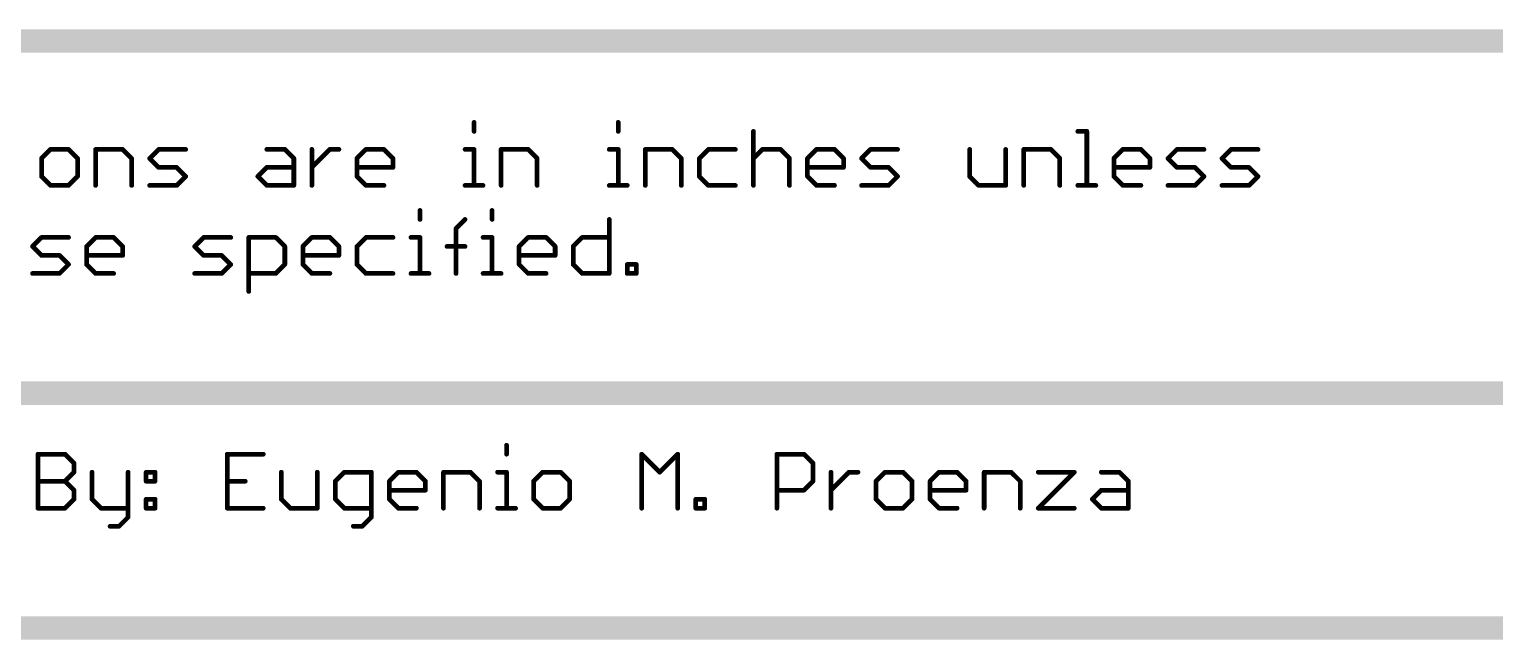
# Model space of a CAD drawing. Extents: x -1.41 to 8.41, y -3.01 to 3.01.
# Drawn here: x 4.363 to 5.611, y -3.01 to -2.49 of the extents above; entities that cross this region are included whole.
import ezdxf

# ---------------------------------------------------------------- set-up
doc = ezdxf.new("R2010")
doc.units = 0
doc.layers.add('52', color=253, linetype='CONTINUOUS')

msp = doc.modelspace()

# ---------------------------------------------------------------- linework, layer by layer
at = {"layer": '52'}
for points, const_width in [([(5.8, -2.5), (4, -2.5)], 0.02), ([(4.741896, -2.569288), (4.741896, -2.576961)], 0.004), ([(4.864667, -2.569288), (4.864667, -2.576961)], 0.004), ([(4.979765, -2.576961), (4.979765, -2.623)], 0.004), ([(5.256001, -2.576961), (5.263674, -2.576961)], 0.004), ([(5.263674, -2.576961), (5.263674, -2.623)], 0.004), ([(4.381255, -2.592307), (4.373582, -2.59998)], 0.004), ([(4.396601, -2.592307), (4.381255, -2.592307)], 0.004), ([(4.404275, -2.59998), (4.396601, -2.592307)], 0.004), ([(4.419621, -2.623), (4.419621, -2.592307)], 0.004), ([(4.419621, -2.592307), (4.442641, -2.592307)], 0.004), ([(4.442641, -2.592307), (4.450314, -2.59998)], 0.004), ([(4.46566, -2.59998), (4.473333, -2.592307)], 0.004), ([(4.473333, -2.592307), (4.496353, -2.592307)], 0.004), ([(4.565412, -2.592307), (4.580758, -2.592307)], 0.004), ([(4.580758, -2.592307), (4.588432, -2.59998)], 0.004), ([(4.603778, -2.623), (4.603778, -2.592307)], 0.004), ([(4.603778, -2.607654), (4.619124, -2.592307)], 0.004), ([(4.619124, -2.592307), (4.626798, -2.592307)], 0.004), ([(4.642144, -2.59998), (4.649817, -2.592307)], 0.004), ([(4.649817, -2.592307), (4.665164, -2.592307)], 0.004), ([(4.665164, -2.592307), (4.672837, -2.59998)], 0.004), ([(4.734223, -2.592307), (4.741896, -2.592307)], 0.004), ([(4.741896, -2.592307), (4.741896, -2.623)], 0.004), ([(4.764915, -2.623), (4.764915, -2.592307)], 0.004), ([(4.764915, -2.592307), (4.787935, -2.592307)], 0.004), ([(4.787935, -2.592307), (4.795608, -2.59998)], 0.004), ([(4.856994, -2.592307), (4.864667, -2.592307)], 0.004), ([(4.864667, -2.592307), (4.864667, -2.623)], 0.004), ([(4.887687, -2.623), (4.887687, -2.592307)], 0.004), ([(4.887687, -2.592307), (4.910706, -2.592307)], 0.004), ([(4.910706, -2.592307), (4.918379, -2.59998)], 0.004), ([(4.941399, -2.592307), (4.933726, -2.59998)], 0.004), ([(4.964419, -2.592307), (4.941399, -2.592307)], 0.004), ([(4.979765, -2.59998), (4.987438, -2.592307)], 0.004), ([(4.987438, -2.592307), (5.002785, -2.592307)], 0.004), ([(5.002785, -2.592307), (5.010458, -2.59998)], 0.004), ([(5.025804, -2.59998), (5.033477, -2.592307)], 0.004), ([(5.033477, -2.592307), (5.048824, -2.592307)], 0.004), ([(5.048824, -2.592307), (5.056497, -2.59998)], 0.004), ([(5.071844, -2.59998), (5.079517, -2.592307)], 0.004), ([(5.079517, -2.592307), (5.102536, -2.592307)], 0.004), ([(5.163922, -2.592307), (5.163922, -2.615327)], 0.004), ([(5.194615, -2.623), (5.194615, -2.592307)], 0.004), ([(5.209961, -2.623), (5.209961, -2.592307)], 0.004), ([(5.209961, -2.592307), (5.232981, -2.592307)], 0.004), ([(5.232981, -2.592307), (5.240654, -2.59998)], 0.004), ([(5.286693, -2.59998), (5.294367, -2.592307)], 0.004), ([(5.294367, -2.592307), (5.309713, -2.592307)], 0.004), ([(5.309713, -2.592307), (5.317386, -2.59998)], 0.004), ([(5.332733, -2.59998), (5.340406, -2.592307)], 0.004), ([(5.340406, -2.592307), (5.363425, -2.592307)], 0.004), ([(5.378772, -2.59998), (5.386445, -2.592307)], 0.004), ([(5.386445, -2.592307), (5.409465, -2.592307)], 0.004), ([(4.373582, -2.59998), (4.373582, -2.615327)], 0.004), ([(4.404275, -2.615327), (4.404275, -2.59998)], 0.004), ([(4.450314, -2.59998), (4.450314, -2.623)], 0.004), ([(4.473333, -2.607654), (4.46566, -2.59998)], 0.004), ([(4.48868, -2.607654), (4.473333, -2.607654)], 0.004), ([(4.496353, -2.615327), (4.48868, -2.607654)], 0.004), ([(4.557739, -2.615327), (4.565412, -2.607654)], 0.004), ([(4.565412, -2.607654), (4.588432, -2.607654)], 0.004), ([(4.588432, -2.59998), (4.588432, -2.623)], 0.004), ([(4.642144, -2.615327), (4.642144, -2.59998)], 0.004), ([(4.672837, -2.607654), (4.642144, -2.607654)], 0.004), ([(4.672837, -2.59998), (4.672837, -2.607654)], 0.004), ([(4.795608, -2.59998), (4.795608, -2.623)], 0.004), ([(4.918379, -2.59998), (4.918379, -2.623)], 0.004), ([(4.933726, -2.59998), (4.933726, -2.615327)], 0.004), ([(5.010458, -2.59998), (5.010458, -2.623)], 0.004), ([(5.025804, -2.615327), (5.025804, -2.59998)], 0.004), ([(5.056497, -2.607654), (5.025804, -2.607654)], 0.004), ([(5.056497, -2.59998), (5.056497, -2.607654)], 0.004), ([(5.079517, -2.607654), (5.071844, -2.59998)], 0.004), ([(5.094863, -2.607654), (5.079517, -2.607654)], 0.004), ([(5.102536, -2.615327), (5.094863, -2.607654)], 0.004), ([(5.240654, -2.59998), (5.240654, -2.623)], 0.004), ([(5.286693, -2.615327), (5.286693, -2.59998)], 0.004), ([(5.317386, -2.607654), (5.286693, -2.607654)], 0.004), ([(5.317386, -2.59998), (5.317386, -2.607654)], 0.004), ([(5.340406, -2.607654), (5.332733, -2.59998)], 0.004), ([(5.355752, -2.607654), (5.340406, -2.607654)], 0.004), ([(5.363425, -2.615327), (5.355752, -2.607654)], 0.004), ([(5.386445, -2.607654), (5.378772, -2.59998)], 0.004), ([(5.401791, -2.607654), (5.386445, -2.607654)], 0.004), ([(5.409465, -2.615327), (5.401791, -2.607654)], 0.004), ([(4.373582, -2.615327), (4.381255, -2.623)], 0.004), ([(4.396601, -2.623), (4.404275, -2.615327)], 0.004), ([(4.48868, -2.623), (4.496353, -2.615327)], 0.004), ([(4.565412, -2.623), (4.557739, -2.615327)], 0.004), ([(4.649817, -2.623), (4.642144, -2.615327)], 0.004), ([(4.933726, -2.615327), (4.941399, -2.623)], 0.004), ([(5.033477, -2.623), (5.025804, -2.615327)], 0.004), ([(5.094863, -2.623), (5.102536, -2.615327)], 0.004), ([(5.163922, -2.615327), (5.171595, -2.623)], 0.004), ([(5.294367, -2.623), (5.286693, -2.615327)], 0.004), ([(5.355752, -2.623), (5.363425, -2.615327)], 0.004), ([(5.401791, -2.623), (5.409465, -2.615327)], 0.004), ([(4.381255, -2.623), (4.396601, -2.623)], 0.004), ([(4.46566, -2.623), (4.48868, -2.623)], 0.004), ([(4.588432, -2.623), (4.565412, -2.623)], 0.004), ([(4.665164, -2.623), (4.649817, -2.623)], 0.004), ([(4.734223, -2.623), (4.749569, -2.623)], 0.004), ([(4.856994, -2.623), (4.87234, -2.623)], 0.004), ([(4.941399, -2.623), (4.964419, -2.623)], 0.004), ([(5.048824, -2.623), (5.033477, -2.623)], 0.004), ([(5.071844, -2.623), (5.094863, -2.623)], 0.004), ([(5.171595, -2.623), (5.194615, -2.623)], 0.004), ([(5.256001, -2.623), (5.271347, -2.623)], 0.004), ([(5.309713, -2.623), (5.294367, -2.623)], 0.004), ([(5.332733, -2.623), (5.355752, -2.623)], 0.004), ([(5.378772, -2.623), (5.401791, -2.623)], 0.004), ([(4.695856, -2.644288), (4.695856, -2.651961)], 0.004), ([(4.757242, -2.644288), (4.757242, -2.651961)], 0.004), ([(4.726549, -2.659634), (4.734222, -2.651961)], 0.004), ([(4.726549, -2.698), (4.726549, -2.659634)], 0.004), ([(4.856994, -2.651961), (4.856994, -2.698)], 0.004), ([(4.365909, -2.67498), (4.373582, -2.667307)], 0.004), ([(4.373582, -2.667307), (4.396601, -2.667307)], 0.004), ([(4.411948, -2.67498), (4.419621, -2.667307)], 0.004), ([(4.419621, -2.667307), (4.434967, -2.667307)], 0.004), ([(4.434967, -2.667307), (4.442641, -2.67498)], 0.004), ([(4.504026, -2.67498), (4.511699, -2.667307)], 0.004), ([(4.511699, -2.667307), (4.534719, -2.667307)], 0.004), ([(4.550066, -2.713346), (4.550066, -2.667307)], 0.004), ([(4.550066, -2.667307), (4.573085, -2.667307)], 0.004), ([(4.573085, -2.667307), (4.580758, -2.67498)], 0.004), ([(4.596105, -2.67498), (4.603778, -2.667307)], 0.004), ([(4.603778, -2.667307), (4.619124, -2.667307)], 0.004), ([(4.619124, -2.667307), (4.626798, -2.67498)], 0.004), ([(4.649817, -2.667307), (4.642144, -2.67498)], 0.004), ([(4.672837, -2.667307), (4.649817, -2.667307)], 0.004), ([(4.688183, -2.667307), (4.695856, -2.667307)], 0.004), ([(4.695856, -2.667307), (4.695856, -2.698)], 0.004), ([(4.749569, -2.667307), (4.757242, -2.667307)], 0.004), ([(4.757242, -2.667307), (4.757242, -2.698)], 0.004), ([(4.780262, -2.67498), (4.787935, -2.667307)], 0.004), ([(4.787935, -2.667307), (4.803281, -2.667307)], 0.004), ([(4.803281, -2.667307), (4.810954, -2.67498)], 0.004), ([(4.826301, -2.67498), (4.833974, -2.667307)], 0.004), ([(4.833974, -2.667307), (4.856994, -2.667307)], 0.004), ([(4.373582, -2.682654), (4.365909, -2.67498)], 0.004), ([(4.388928, -2.682654), (4.373582, -2.682654)], 0.004), ([(4.396601, -2.690327), (4.388928, -2.682654)], 0.004), ([(4.411948, -2.690327), (4.411948, -2.67498)], 0.004), ([(4.442641, -2.682654), (4.411948, -2.682654)], 0.004), ([(4.442641, -2.67498), (4.442641, -2.682654)], 0.004), ([(4.511699, -2.682654), (4.504026, -2.67498)], 0.004), ([(4.527046, -2.682654), (4.511699, -2.682654)], 0.004), ([(4.534719, -2.690327), (4.527046, -2.682654)], 0.004), ([(4.580758, -2.67498), (4.580758, -2.690327)], 0.004), ([(4.596105, -2.690327), (4.596105, -2.67498)], 0.004), ([(4.626798, -2.682654), (4.596105, -2.682654)], 0.004), ([(4.626798, -2.67498), (4.626798, -2.682654)], 0.004), ([(4.642144, -2.67498), (4.642144, -2.690327)], 0.004), ([(4.718876, -2.67498), (4.734222, -2.67498)], 0.004), ([(4.780262, -2.690327), (4.780262, -2.67498)], 0.004), ([(4.810954, -2.682654), (4.780262, -2.682654)], 0.004), ([(4.810954, -2.67498), (4.810954, -2.682654)], 0.004), ([(4.826301, -2.690327), (4.826301, -2.67498)], 0.004), ([(4.388928, -2.698), (4.396601, -2.690327)], 0.004), ([(4.419621, -2.698), (4.411948, -2.690327)], 0.004), ([(4.527046, -2.698), (4.534719, -2.690327)], 0.004), ([(4.580758, -2.690327), (4.573085, -2.698)], 0.004), ([(4.603778, -2.698), (4.596105, -2.690327)], 0.004), ([(4.642144, -2.690327), (4.649817, -2.698)], 0.004), ([(4.787935, -2.698), (4.780262, -2.690327)], 0.004), ([(4.833974, -2.698), (4.826301, -2.690327)], 0.004), ([(4.87234, -2.698), (4.87234, -2.690327)], 0.004), ([(4.87234, -2.690327), (4.880013, -2.690327)], 0.004), ([(4.880013, -2.690327), (4.880013, -2.698)], 0.004), ([(4.365909, -2.698), (4.388928, -2.698)], 0.004), ([(4.434967, -2.698), (4.419621, -2.698)], 0.004), ([(4.504026, -2.698), (4.527046, -2.698)], 0.004), ([(4.573085, -2.698), (4.550066, -2.698)], 0.004), ([(4.619124, -2.698), (4.603778, -2.698)], 0.004), ([(4.649817, -2.698), (4.672837, -2.698)], 0.004), ([(4.688183, -2.698), (4.70353, -2.698)], 0.004), ([(4.749569, -2.698), (4.764915, -2.698)], 0.004), ([(4.803281, -2.698), (4.787935, -2.698)], 0.004), ([(4.856994, -2.698), (4.833974, -2.698)], 0.004), ([(4.880013, -2.698), (4.87234, -2.698)], 0.004), ([(4.02, -2.8), (5.8, -2.8)], 0.02), ([(4.769569, -2.844288), (4.769569, -2.851961)], 0.004), ([(4.370562, -2.898), (4.370562, -2.851961)], 0.004), ([(4.370562, -2.851961), (4.393582, -2.851961)], 0.004), ([(4.393582, -2.851961), (4.401255, -2.859634)], 0.004), ([(4.562392, -2.851961), (4.5317, -2.851961)], 0.004), ([(4.5317, -2.851961), (4.5317, -2.898)], 0.004), ([(4.884667, -2.898), (4.884667, -2.851961)], 0.004), ([(4.884667, -2.851961), (4.900013, -2.867307)], 0.004), ([(4.900013, -2.867307), (4.91536, -2.851961)], 0.004), ([(4.91536, -2.851961), (4.91536, -2.898)], 0.004), ([(4.999765, -2.898), (4.999765, -2.851961)], 0.004), ([(4.999765, -2.851961), (5.022785, -2.851961)], 0.004), ([(5.022785, -2.851961), (5.030458, -2.859634)], 0.004), ([(4.401255, -2.867307), (4.393582, -2.87498)], 0.004), ([(4.401255, -2.859634), (4.401255, -2.867307)], 0.004), ([(4.416602, -2.867307), (4.416602, -2.890327)], 0.004), ([(4.447294, -2.867307), (4.447294, -2.905673)], 0.004), ([(4.462641, -2.867307), (4.470314, -2.867307)], 0.004), ([(4.462641, -2.87498), (4.462641, -2.867307)], 0.004), ([(4.470314, -2.867307), (4.470314, -2.87498)], 0.004), ([(4.577739, -2.867307), (4.577739, -2.890327)], 0.004), ([(4.608432, -2.898), (4.608432, -2.867307)], 0.004), ([(4.631451, -2.867307), (4.623778, -2.87498)], 0.004), ([(4.654471, -2.867307), (4.631451, -2.867307)], 0.004), ([(4.654471, -2.905673), (4.654471, -2.867307)], 0.004), ([(4.669817, -2.87498), (4.67749, -2.867307)], 0.004), ([(4.67749, -2.867307), (4.692837, -2.867307)], 0.004), ([(4.692837, -2.867307), (4.70051, -2.87498)], 0.004), ([(4.715857, -2.898), (4.715857, -2.867307)], 0.004), ([(4.715857, -2.867307), (4.738876, -2.867307)], 0.004), ([(4.738876, -2.867307), (4.746549, -2.87498)], 0.004), ([(4.761896, -2.867307), (4.769569, -2.867307)], 0.004), ([(4.769569, -2.867307), (4.769569, -2.898)], 0.004), ([(4.800262, -2.867307), (4.792589, -2.87498)], 0.004), ([(4.815608, -2.867307), (4.800262, -2.867307)], 0.004), ([(4.823281, -2.87498), (4.815608, -2.867307)], 0.004), ([(5.030458, -2.859634), (5.030458, -2.87498)], 0.004), ([(5.045804, -2.898), (5.045804, -2.867307)], 0.004), ([(5.045804, -2.882654), (5.061151, -2.867307)], 0.004), ([(5.061151, -2.867307), (5.068824, -2.867307)], 0.004), ([(5.091844, -2.867307), (5.08417, -2.87498)], 0.004), ([(5.10719, -2.867307), (5.091844, -2.867307)], 0.004), ([(5.114863, -2.87498), (5.10719, -2.867307)], 0.004), ([(5.13021, -2.87498), (5.137883, -2.867307)], 0.004), ([(5.137883, -2.867307), (5.153229, -2.867307)], 0.004), ([(5.153229, -2.867307), (5.160902, -2.87498)], 0.004), ([(5.176249, -2.898), (5.176249, -2.867307)], 0.004), ([(5.176249, -2.867307), (5.199268, -2.867307)], 0.004), ([(5.199268, -2.867307), (5.206942, -2.87498)], 0.004), ([(5.222288, -2.867307), (5.252981, -2.867307)], 0.004), ([(5.252981, -2.867307), (5.222288, -2.898)], 0.004), ([(5.276, -2.867307), (5.291347, -2.867307)], 0.004), ([(5.291347, -2.867307), (5.29902, -2.87498)], 0.004), ([(4.370562, -2.87498), (4.393582, -2.87498)], 0.004), ([(4.393582, -2.87498), (4.401255, -2.882654)], 0.004), ([(4.401255, -2.882654), (4.401255, -2.890327)], 0.004), ([(4.470314, -2.87498), (4.462641, -2.87498)], 0.004), ([(4.5317, -2.87498), (4.547046, -2.87498)], 0.004), ([(4.623778, -2.87498), (4.623778, -2.890327)], 0.004), ([(4.669817, -2.890327), (4.669817, -2.87498)], 0.004), ([(4.70051, -2.882654), (4.669817, -2.882654)], 0.004), ([(4.70051, -2.87498), (4.70051, -2.882654)], 0.004), ([(4.746549, -2.87498), (4.746549, -2.898)], 0.004), ([(4.792589, -2.87498), (4.792589, -2.890327)], 0.004), ([(4.823281, -2.890327), (4.823281, -2.87498)], 0.004), ([(5.022785, -2.882654), (4.999765, -2.882654)], 0.004), ([(5.030458, -2.87498), (5.022785, -2.882654)], 0.004), ([(5.08417, -2.87498), (5.08417, -2.890327)], 0.004), ([(5.114863, -2.890327), (5.114863, -2.87498)], 0.004), ([(5.13021, -2.890327), (5.13021, -2.87498)], 0.004), ([(5.160902, -2.882654), (5.13021, -2.882654)], 0.004), ([(5.160902, -2.87498), (5.160902, -2.882654)], 0.004), ([(5.206942, -2.87498), (5.206942, -2.898)], 0.004), ([(5.268327, -2.890327), (5.276, -2.882654)], 0.004), ([(5.276, -2.882654), (5.29902, -2.882654)], 0.004), ([(5.29902, -2.87498), (5.29902, -2.898)], 0.004), ([(4.401255, -2.890327), (4.393582, -2.898)], 0.004), ([(4.416602, -2.890327), (4.424275, -2.898)], 0.004), ([(4.462641, -2.890327), (4.470314, -2.890327)], 0.004), ([(4.462641, -2.898), (4.462641, -2.890327)], 0.004), ([(4.470314, -2.890327), (4.470314, -2.898)], 0.004), ([(4.577739, -2.890327), (4.585412, -2.898)], 0.004), ([(4.623778, -2.890327), (4.631451, -2.898)], 0.004), ([(4.67749, -2.898), (4.669817, -2.890327)], 0.004), ([(4.792589, -2.890327), (4.800262, -2.898)], 0.004), ([(4.815608, -2.898), (4.823281, -2.890327)], 0.004), ([(4.930706, -2.898), (4.930706, -2.890327)], 0.004), ([(4.930706, -2.890327), (4.938379, -2.890327)], 0.004), ([(4.938379, -2.890327), (4.938379, -2.898)], 0.004), ([(5.08417, -2.890327), (5.091844, -2.898)], 0.004), ([(5.10719, -2.898), (5.114863, -2.890327)], 0.004), ([(5.137883, -2.898), (5.13021, -2.890327)], 0.004), ([(5.276, -2.898), (5.268327, -2.890327)], 0.004), ([(4.393582, -2.898), (4.370562, -2.898)], 0.004), ([(4.424275, -2.898), (4.447294, -2.898)], 0.004), ([(4.447294, -2.905673), (4.439621, -2.913346)], 0.004), ([(4.470314, -2.898), (4.462641, -2.898)], 0.004), ([(4.5317, -2.898), (4.562392, -2.898)], 0.004), ([(4.585412, -2.898), (4.608432, -2.898)], 0.004), ([(4.631451, -2.898), (4.654471, -2.898)], 0.004), ([(4.646798, -2.913346), (4.654471, -2.905673)], 0.004), ([(4.692837, -2.898), (4.67749, -2.898)], 0.004), ([(4.761896, -2.898), (4.777242, -2.898)], 0.004), ([(4.800262, -2.898), (4.815608, -2.898)], 0.004), ([(4.938379, -2.898), (4.930706, -2.898)], 0.004), ([(5.091844, -2.898), (5.10719, -2.898)], 0.004), ([(5.153229, -2.898), (5.137883, -2.898)], 0.004), ([(5.222288, -2.898), (5.252981, -2.898)], 0.004), ([(5.29902, -2.898), (5.276, -2.898)], 0.004), ([(4.439621, -2.913346), (4.431948, -2.913346)], 0.004), ([(4.639124, -2.913346), (4.646798, -2.913346)], 0.004), ([(4, -3), (5.8, -3)], 0.02)]:
    msp.add_lwpolyline(points, dxfattribs=dict(at, const_width=const_width))
at = {"layer": '52', "const_width": 0.002}
for points in [[(4.742896, -2.569288, 1), (4.740896, -2.569288)], [(4.865667, -2.569288, 1), (4.863667, -2.569288)], [(4.740896, -2.576961, 1), (4.742896, -2.576961)], [(4.863667, -2.576961, 1), (4.865667, -2.576961)], [(4.980765, -2.576961, 1), (4.978765, -2.576961)], [(5.256001, -2.575961, 1), (5.256001, -2.577961)], [(5.264674, -2.576961, 1), (5.262674, -2.576961)], [(5.263674, -2.577961, 1), (5.263674, -2.575961)], [(4.381255, -2.591307, 1), (4.381255, -2.593307)], [(4.381962, -2.593014, 1), (4.380548, -2.5916)], [(4.397308, -2.5916, 1), (4.395894, -2.593014)], [(4.396601, -2.593307, 1), (4.396601, -2.591307)], [(4.420621, -2.592307, 1), (4.418621, -2.592307)], [(4.419621, -2.591307, 1), (4.419621, -2.593307)], [(4.443348, -2.5916, 1), (4.441934, -2.593014)], [(4.442641, -2.593307, 1), (4.442641, -2.591307)], [(4.473333, -2.591307, 1), (4.473333, -2.593307)], [(4.474041, -2.593014, 1), (4.472626, -2.5916)], [(4.496353, -2.593307, 1), (4.496353, -2.591307)], [(4.565412, -2.591307, 1), (4.565412, -2.593307)], [(4.581465, -2.5916, 1), (4.580051, -2.593014)], [(4.580758, -2.593307, 1), (4.580758, -2.591307)], [(4.604778, -2.592307, 1), (4.602778, -2.592307)], [(4.619124, -2.591307, 1), (4.619124, -2.593307)], [(4.619831, -2.593014, 1), (4.618417, -2.5916)], [(4.626798, -2.593307, 1), (4.626798, -2.591307)], [(4.649817, -2.591307, 1), (4.649817, -2.593307)], [(4.650524, -2.593014, 1), (4.64911, -2.5916)], [(4.665871, -2.5916, 1), (4.664457, -2.593014)], [(4.665164, -2.593307, 1), (4.665164, -2.591307)], [(4.734223, -2.591307, 1), (4.734223, -2.593307)], [(4.742896, -2.592307, 1), (4.740896, -2.592307)], [(4.741896, -2.593307, 1), (4.741896, -2.591307)], [(4.765915, -2.592307, 1), (4.763915, -2.592307)], [(4.764915, -2.591307, 1), (4.764915, -2.593307)], [(4.788642, -2.5916, 1), (4.787228, -2.593014)], [(4.787935, -2.593307, 1), (4.787935, -2.591307)], [(4.856994, -2.591307, 1), (4.856994, -2.593307)], [(4.865667, -2.592307, 1), (4.863667, -2.592307)], [(4.864667, -2.593307, 1), (4.864667, -2.591307)], [(4.888687, -2.592307, 1), (4.886687, -2.592307)], [(4.887687, -2.591307, 1), (4.887687, -2.593307)], [(4.911413, -2.5916, 1), (4.909999, -2.593014)], [(4.910706, -2.593307, 1), (4.910706, -2.591307)], [(4.941399, -2.591307, 1), (4.941399, -2.593307)], [(4.942106, -2.593014, 1), (4.940692, -2.5916)], [(4.964419, -2.593307, 1), (4.964419, -2.591307)], [(4.987438, -2.591307, 1), (4.987438, -2.593307)], [(4.988145, -2.593014, 1), (4.986731, -2.5916)], [(5.003492, -2.5916, 1), (5.002078, -2.593014)], [(5.002785, -2.593307, 1), (5.002785, -2.591307)], [(5.033477, -2.591307, 1), (5.033477, -2.593307)], [(5.034185, -2.593014, 1), (5.03277, -2.5916)], [(5.049531, -2.5916, 1), (5.048117, -2.593014)], [(5.048824, -2.593307, 1), (5.048824, -2.591307)], [(5.079517, -2.591307, 1), (5.079517, -2.593307)], [(5.080224, -2.593014, 1), (5.07881, -2.5916)], [(5.102536, -2.593307, 1), (5.102536, -2.591307)], [(5.164922, -2.592307, 1), (5.162922, -2.592307)], [(5.195615, -2.592307, 1), (5.193615, -2.592307)], [(5.210961, -2.592307, 1), (5.208961, -2.592307)], [(5.209961, -2.591307, 1), (5.209961, -2.593307)], [(5.233688, -2.5916, 1), (5.232274, -2.593014)], [(5.232981, -2.593307, 1), (5.232981, -2.591307)], [(5.294367, -2.591307, 1), (5.294367, -2.593307)], [(5.295074, -2.593014, 1), (5.293659, -2.5916)], [(5.31042, -2.5916, 1), (5.309006, -2.593014)], [(5.309713, -2.593307, 1), (5.309713, -2.591307)], [(5.340406, -2.591307, 1), (5.340406, -2.593307)], [(5.341113, -2.593014, 1), (5.339699, -2.5916)], [(5.363425, -2.593307, 1), (5.363425, -2.591307)], [(5.386445, -2.591307, 1), (5.386445, -2.593307)], [(5.387152, -2.593014, 1), (5.385738, -2.5916)], [(5.409465, -2.593307, 1), (5.409465, -2.591307)], [(4.374582, -2.59998, 1), (4.372582, -2.59998)], [(4.372875, -2.599273, 1), (4.374289, -2.600688)], [(4.405275, -2.59998, 1), (4.403275, -2.59998)], [(4.403567, -2.600688, 1), (4.404982, -2.599273)], [(4.451314, -2.59998, 1), (4.449314, -2.59998)], [(4.449607, -2.600688, 1), (4.451021, -2.599273)], [(4.466367, -2.599273, 1), (4.464953, -2.600688)], [(4.464953, -2.599273, 1), (4.466367, -2.600688)], [(4.473333, -2.606654, 1), (4.473333, -2.608654)], [(4.472626, -2.608361, 1), (4.474041, -2.606947)], [(4.489387, -2.606947, 1), (4.487973, -2.608361)], [(4.48868, -2.608654, 1), (4.48868, -2.606654)], [(4.565412, -2.606654, 1), (4.565412, -2.608654)], [(4.566119, -2.608361, 1), (4.564705, -2.606947)], [(4.589432, -2.59998, 1), (4.587432, -2.59998)], [(4.587724, -2.600688, 1), (4.589139, -2.599273)], [(4.588432, -2.608654, 1), (4.588432, -2.606654)], [(4.603071, -2.606947, 1), (4.604485, -2.608361)], [(4.643144, -2.59998, 1), (4.641144, -2.59998)], [(4.641437, -2.599273, 1), (4.642851, -2.600688)], [(4.642144, -2.606654, 1), (4.642144, -2.608654)], [(4.673837, -2.59998, 1), (4.671837, -2.59998)], [(4.671837, -2.607654, 1), (4.673837, -2.607654)], [(4.67213, -2.600688, 1), (4.673544, -2.599273)], [(4.672837, -2.608654, 1), (4.672837, -2.606654)], [(4.796608, -2.59998, 1), (4.794608, -2.59998)], [(4.794901, -2.600688, 1), (4.796315, -2.599273)], [(4.919379, -2.59998, 1), (4.917379, -2.59998)], [(4.917672, -2.600688, 1), (4.919087, -2.599273)], [(4.934726, -2.59998, 1), (4.932726, -2.59998)], [(4.933019, -2.599273, 1), (4.934433, -2.600688)], [(4.979058, -2.599273, 1), (4.980472, -2.600688)], [(5.011458, -2.59998, 1), (5.009458, -2.59998)], [(5.009751, -2.600688, 1), (5.011165, -2.599273)], [(5.026804, -2.59998, 1), (5.024804, -2.59998)], [(5.025097, -2.599273, 1), (5.026511, -2.600688)], [(5.025804, -2.606654, 1), (5.025804, -2.608654)], [(5.057497, -2.59998, 1), (5.055497, -2.59998)], [(5.055497, -2.607654, 1), (5.057497, -2.607654)], [(5.05579, -2.600688, 1), (5.057204, -2.599273)], [(5.056497, -2.608654, 1), (5.056497, -2.606654)], [(5.072551, -2.599273, 1), (5.071137, -2.600688)], [(5.071137, -2.599273, 1), (5.072551, -2.600688)], [(5.079517, -2.606654, 1), (5.079517, -2.608654)], [(5.07881, -2.608361, 1), (5.080224, -2.606947)], [(5.09557, -2.606947, 1), (5.094156, -2.608361)], [(5.094863, -2.608654, 1), (5.094863, -2.606654)], [(5.241654, -2.59998, 1), (5.239654, -2.59998)], [(5.239947, -2.600688, 1), (5.241361, -2.599273)], [(5.287693, -2.59998, 1), (5.285693, -2.59998)], [(5.285986, -2.599273, 1), (5.287401, -2.600688)], [(5.286693, -2.606654, 1), (5.286693, -2.608654)], [(5.318386, -2.59998, 1), (5.316386, -2.59998)], [(5.316386, -2.607654, 1), (5.318386, -2.607654)], [(5.316679, -2.600688, 1), (5.318093, -2.599273)], [(5.317386, -2.608654, 1), (5.317386, -2.606654)], [(5.33344, -2.599273, 1), (5.332026, -2.600688)], [(5.332026, -2.599273, 1), (5.33344, -2.600688)], [(5.340406, -2.606654, 1), (5.340406, -2.608654)], [(5.339699, -2.608361, 1), (5.341113, -2.606947)], [(5.356459, -2.606947, 1), (5.355045, -2.608361)], [(5.355752, -2.608654, 1), (5.355752, -2.606654)], [(5.379479, -2.599273, 1), (5.378065, -2.600688)], [(5.378065, -2.599273, 1), (5.379479, -2.600688)], [(5.386445, -2.606654, 1), (5.386445, -2.608654)], [(5.385738, -2.608361, 1), (5.387152, -2.606947)], [(5.402499, -2.606947, 1), (5.401084, -2.608361)], [(5.401791, -2.608654, 1), (5.401791, -2.606654)], [(4.374289, -2.61462, 1), (4.372875, -2.616034)], [(4.372582, -2.615327, 1), (4.374582, -2.615327)], [(4.403275, -2.615327, 1), (4.405275, -2.615327)], [(4.404982, -2.616034, 1), (4.403568, -2.61462)], [(4.49706, -2.616034, 1), (4.495646, -2.61462)], [(4.495646, -2.616034, 1), (4.49706, -2.61462)], [(4.558446, -2.61462, 1), (4.557032, -2.616034)], [(4.557032, -2.61462, 1), (4.558446, -2.616034)], [(4.642851, -2.61462, 1), (4.641437, -2.616034)], [(4.641144, -2.615327, 1), (4.643144, -2.615327)], [(4.934433, -2.61462, 1), (4.933019, -2.616034)], [(4.932726, -2.615327, 1), (4.934726, -2.615327)], [(5.026511, -2.61462, 1), (5.025097, -2.616034)], [(5.024804, -2.615327, 1), (5.026804, -2.615327)], [(5.103244, -2.616034, 1), (5.101829, -2.61462)], [(5.101829, -2.616034, 1), (5.103244, -2.61462)], [(5.164629, -2.61462, 1), (5.163215, -2.616034)], [(5.162922, -2.615327, 1), (5.164922, -2.615327)], [(5.287401, -2.61462, 1), (5.285986, -2.616034)], [(5.285693, -2.615327, 1), (5.287693, -2.615327)], [(5.364133, -2.616034, 1), (5.362718, -2.61462)], [(5.362718, -2.616034, 1), (5.364133, -2.61462)], [(5.410172, -2.616034, 1), (5.408758, -2.61462)], [(5.408758, -2.616034, 1), (5.410172, -2.61462)], [(4.381255, -2.622, 1), (4.381255, -2.624)], [(4.380548, -2.623707, 1), (4.381962, -2.622293)], [(4.395894, -2.622293, 1), (4.397308, -2.623707)], [(4.396601, -2.624, 1), (4.396601, -2.622)], [(4.418621, -2.623, 1), (4.420621, -2.623)], [(4.449314, -2.623, 1), (4.451314, -2.623)], [(4.46566, -2.622, 1), (4.46566, -2.624)], [(4.487973, -2.622293, 1), (4.489387, -2.623707)], [(4.48868, -2.624, 1), (4.48868, -2.622)], [(4.565412, -2.622, 1), (4.565412, -2.624)], [(4.564705, -2.623707, 1), (4.566119, -2.622293)], [(4.587432, -2.623, 1), (4.589432, -2.623)], [(4.588432, -2.624, 1), (4.588432, -2.622)], [(4.602778, -2.623, 1), (4.604778, -2.623)], [(4.649817, -2.622, 1), (4.649817, -2.624)], [(4.64911, -2.623707, 1), (4.650524, -2.622293)], [(4.665164, -2.624, 1), (4.665164, -2.622)], [(4.734223, -2.622, 1), (4.734223, -2.624)], [(4.740896, -2.623, 1), (4.742896, -2.623)], [(4.749569, -2.624, 1), (4.749569, -2.622)], [(4.763915, -2.623, 1), (4.765915, -2.623)], [(4.794608, -2.623, 1), (4.796608, -2.623)], [(4.856994, -2.622, 1), (4.856994, -2.624)], [(4.863667, -2.623, 1), (4.865667, -2.623)], [(4.87234, -2.624, 1), (4.87234, -2.622)], [(4.886687, -2.623, 1), (4.888687, -2.623)], [(4.917379, -2.623, 1), (4.919379, -2.623)], [(4.941399, -2.622, 1), (4.941399, -2.624)], [(4.940692, -2.623707, 1), (4.942106, -2.622293)], [(4.964419, -2.624, 1), (4.964419, -2.622)], [(4.978765, -2.623, 1), (4.980765, -2.623)], [(5.009458, -2.623, 1), (5.011458, -2.623)], [(5.033477, -2.622, 1), (5.033477, -2.624)], [(5.03277, -2.623707, 1), (5.034185, -2.622293)], [(5.048824, -2.624, 1), (5.048824, -2.622)], [(5.071844, -2.622, 1), (5.071844, -2.624)], [(5.094156, -2.622293, 1), (5.09557, -2.623707)], [(5.094863, -2.624, 1), (5.094863, -2.622)], [(5.171595, -2.622, 1), (5.171595, -2.624)], [(5.170888, -2.623707, 1), (5.172302, -2.622293)], [(5.193615, -2.623, 1), (5.195615, -2.623)], [(5.194615, -2.624, 1), (5.194615, -2.622)], [(5.208961, -2.623, 1), (5.210961, -2.623)], [(5.239654, -2.623, 1), (5.241654, -2.623)], [(5.256001, -2.622, 1), (5.256001, -2.624)], [(5.262674, -2.623, 1), (5.264674, -2.623)], [(5.271347, -2.624, 1), (5.271347, -2.622)], [(5.294367, -2.622, 1), (5.294367, -2.624)], [(5.293659, -2.623707, 1), (5.295074, -2.622293)], [(5.309713, -2.624, 1), (5.309713, -2.622)], [(5.332733, -2.622, 1), (5.332733, -2.624)], [(5.355045, -2.622293, 1), (5.356459, -2.623707)], [(5.355752, -2.624, 1), (5.355752, -2.622)], [(5.378772, -2.622, 1), (5.378772, -2.624)], [(5.401084, -2.622293, 1), (5.402499, -2.623707)], [(5.401791, -2.624, 1), (5.401791, -2.622)], [(4.696856, -2.644288, 1), (4.694856, -2.644288)], [(4.758242, -2.644288, 1), (4.756242, -2.644288)], [(4.694856, -2.651961, 1), (4.696856, -2.651961)], [(4.727549, -2.659634, 1), (4.725549, -2.659634)], [(4.73493, -2.652668, 1), (4.733515, -2.651254)], [(4.756242, -2.651961, 1), (4.758242, -2.651961)], [(4.857994, -2.651961, 1), (4.855994, -2.651961)], [(4.373582, -2.666307, 1), (4.373582, -2.668307)], [(4.374289, -2.668014, 1), (4.372875, -2.6666)], [(4.396601, -2.668307, 1), (4.396601, -2.666307)], [(4.419621, -2.666307, 1), (4.419621, -2.668307)], [(4.420328, -2.668014, 1), (4.418914, -2.6666)], [(4.435675, -2.6666, 1), (4.43426, -2.668014)], [(4.434967, -2.668307, 1), (4.434967, -2.666307)], [(4.511699, -2.666307, 1), (4.511699, -2.668307)], [(4.512407, -2.668014, 1), (4.510992, -2.6666)], [(4.534719, -2.668307, 1), (4.534719, -2.666307)], [(4.551066, -2.667307, 1), (4.549066, -2.667307)], [(4.550066, -2.666307, 1), (4.550066, -2.668307)], [(4.573792, -2.6666, 1), (4.572378, -2.668014)], [(4.573085, -2.668307, 1), (4.573085, -2.666307)], [(4.603778, -2.666307, 1), (4.603778, -2.668307)], [(4.604485, -2.668014, 1), (4.603071, -2.6666)], [(4.619831, -2.6666, 1), (4.618417, -2.668014)], [(4.619124, -2.668307, 1), (4.619124, -2.666307)], [(4.649817, -2.666307, 1), (4.649817, -2.668307)], [(4.650524, -2.668014, 1), (4.64911, -2.6666)], [(4.672837, -2.668307, 1), (4.672837, -2.666307)], [(4.688183, -2.666307, 1), (4.688183, -2.668307)], [(4.696856, -2.667307, 1), (4.694856, -2.667307)], [(4.695856, -2.668307, 1), (4.695856, -2.666307)], [(4.725842, -2.658927, 1), (4.727256, -2.660341)], [(4.749569, -2.666307, 1), (4.749569, -2.668307)], [(4.758242, -2.667307, 1), (4.756242, -2.667307)], [(4.757242, -2.668307, 1), (4.757242, -2.666307)], [(4.787935, -2.666307, 1), (4.787935, -2.668307)], [(4.788642, -2.668014, 1), (4.787228, -2.6666)], [(4.803988, -2.6666, 1), (4.802574, -2.668014)], [(4.803281, -2.668307, 1), (4.803281, -2.666307)], [(4.833974, -2.666307, 1), (4.833974, -2.668307)], [(4.834681, -2.668014, 1), (4.833267, -2.6666)], [(4.856994, -2.668307, 1), (4.856994, -2.666307)], [(4.366616, -2.674273, 1), (4.365201, -2.675688)], [(4.365201, -2.674273, 1), (4.366616, -2.675688)], [(4.373582, -2.681654, 1), (4.373582, -2.683654)], [(4.372875, -2.683361, 1), (4.374289, -2.681947)], [(4.389635, -2.681947, 1), (4.388221, -2.683361)], [(4.388928, -2.683654, 1), (4.388928, -2.681654)], [(4.412948, -2.67498, 1), (4.410948, -2.67498)], [(4.411241, -2.674273, 1), (4.412655, -2.675688)], [(4.411948, -2.681654, 1), (4.411948, -2.683654)], [(4.443641, -2.67498, 1), (4.441641, -2.67498)], [(4.441641, -2.682654, 1), (4.443641, -2.682654)], [(4.441934, -2.675688, 1), (4.443348, -2.674273)], [(4.442641, -2.683654, 1), (4.442641, -2.681654)], [(4.504733, -2.674273, 1), (4.503319, -2.675688)], [(4.503319, -2.674273, 1), (4.504733, -2.675688)], [(4.511699, -2.681654, 1), (4.511699, -2.683654)], [(4.510992, -2.683361, 1), (4.512407, -2.681947)], [(4.527753, -2.681947, 1), (4.526339, -2.683361)], [(4.527046, -2.683654, 1), (4.527046, -2.681654)], [(4.581758, -2.67498, 1), (4.579758, -2.67498)], [(4.580051, -2.675688, 1), (4.581465, -2.674273)], [(4.597105, -2.67498, 1), (4.595105, -2.67498)], [(4.595398, -2.674273, 1), (4.596812, -2.675688)], [(4.596105, -2.681654, 1), (4.596105, -2.683654)], [(4.627798, -2.67498, 1), (4.625798, -2.67498)], [(4.625798, -2.682654, 1), (4.627798, -2.682654)], [(4.626091, -2.675688, 1), (4.627505, -2.674273)], [(4.626798, -2.683654, 1), (4.626798, -2.681654)], [(4.643144, -2.67498, 1), (4.641144, -2.67498)], [(4.641437, -2.674273, 1), (4.642851, -2.675688)], [(4.718876, -2.67398, 1), (4.718876, -2.67598)], [(4.734222, -2.67598, 1), (4.734222, -2.67398)], [(4.781262, -2.67498, 1), (4.779262, -2.67498)], [(4.779555, -2.674273, 1), (4.780969, -2.675688)], [(4.780262, -2.681654, 1), (4.780262, -2.683654)], [(4.811954, -2.67498, 1), (4.809954, -2.67498)], [(4.809954, -2.682654, 1), (4.811954, -2.682654)], [(4.810247, -2.675688, 1), (4.811662, -2.674273)], [(4.810954, -2.683654, 1), (4.810954, -2.681654)], [(4.827301, -2.67498, 1), (4.825301, -2.67498)], [(4.825594, -2.674273, 1), (4.827008, -2.675688)], [(4.397308, -2.691034, 1), (4.395894, -2.68962)], [(4.395894, -2.691034, 1), (4.397308, -2.68962)], [(4.412655, -2.68962, 1), (4.411241, -2.691034)], [(4.410948, -2.690327, 1), (4.412948, -2.690327)], [(4.535426, -2.691034, 1), (4.534012, -2.68962)], [(4.534012, -2.691034, 1), (4.535426, -2.68962)], [(4.579758, -2.690327, 1), (4.581758, -2.690327)], [(4.581465, -2.691034, 1), (4.580051, -2.68962)], [(4.596812, -2.68962, 1), (4.595398, -2.691034)], [(4.595105, -2.690327, 1), (4.597105, -2.690327)], [(4.642851, -2.68962, 1), (4.641437, -2.691034)], [(4.641144, -2.690327, 1), (4.643144, -2.690327)], [(4.780969, -2.68962, 1), (4.779555, -2.691034)], [(4.779262, -2.690327, 1), (4.781262, -2.690327)], [(4.827008, -2.68962, 1), (4.825594, -2.691034)], [(4.825301, -2.690327, 1), (4.827301, -2.690327)], [(4.87334, -2.690327, 1), (4.87134, -2.690327)], [(4.87234, -2.689327, 1), (4.87234, -2.691327)], [(4.881013, -2.690327, 1), (4.879013, -2.690327)], [(4.880013, -2.691327, 1), (4.880013, -2.689327)], [(4.365909, -2.697, 1), (4.365909, -2.699)], [(4.388221, -2.697293, 1), (4.389635, -2.698707)], [(4.388928, -2.699, 1), (4.388928, -2.697)], [(4.419621, -2.697, 1), (4.419621, -2.699)], [(4.418914, -2.698707, 1), (4.420328, -2.697293)], [(4.434967, -2.699, 1), (4.434967, -2.697)], [(4.504026, -2.697, 1), (4.504026, -2.699)], [(4.526339, -2.697293, 1), (4.527753, -2.698707)], [(4.527046, -2.699, 1), (4.527046, -2.697)], [(4.550066, -2.697, 1), (4.550066, -2.699)], [(4.572378, -2.697293, 1), (4.573792, -2.698707)], [(4.573085, -2.699, 1), (4.573085, -2.697)], [(4.603778, -2.697, 1), (4.603778, -2.699)], [(4.603071, -2.698707, 1), (4.604485, -2.697293)], [(4.619124, -2.699, 1), (4.619124, -2.697)], [(4.649817, -2.697, 1), (4.649817, -2.699)], [(4.64911, -2.698707, 1), (4.650524, -2.697293)], [(4.672837, -2.699, 1), (4.672837, -2.697)], [(4.688183, -2.697, 1), (4.688183, -2.699)], [(4.694856, -2.698, 1), (4.696856, -2.698)], [(4.70353, -2.699, 1), (4.70353, -2.697)], [(4.725549, -2.698, 1), (4.727549, -2.698)], [(4.749569, -2.697, 1), (4.749569, -2.699)], [(4.756242, -2.698, 1), (4.758242, -2.698)], [(4.764915, -2.699, 1), (4.764915, -2.697)], [(4.787935, -2.697, 1), (4.787935, -2.699)], [(4.787228, -2.698707, 1), (4.788642, -2.697293)], [(4.803281, -2.699, 1), (4.803281, -2.697)], [(4.833974, -2.697, 1), (4.833974, -2.699)], [(4.833267, -2.698707, 1), (4.834681, -2.697293)], [(4.855994, -2.698, 1), (4.857994, -2.698)], [(4.856994, -2.699, 1), (4.856994, -2.697)], [(4.87234, -2.697, 1), (4.87234, -2.699)], [(4.87134, -2.698, 1), (4.87334, -2.698)], [(4.879013, -2.698, 1), (4.881013, -2.698)], [(4.880013, -2.699, 1), (4.880013, -2.697)], [(4.549066, -2.713346, 1), (4.551066, -2.713346)], [(4.770569, -2.844288, 1), (4.768569, -2.844288)], [(4.371562, -2.851961, 1), (4.369562, -2.851961)], [(4.370562, -2.850961, 1), (4.370562, -2.852961)], [(4.394289, -2.851254, 1), (4.392875, -2.852668)], [(4.393582, -2.852961, 1), (4.393582, -2.850961)], [(4.5317, -2.850961, 1), (4.5317, -2.852961)], [(4.5327, -2.851961, 1), (4.5307, -2.851961)], [(4.562392, -2.852961, 1), (4.562392, -2.850961)], [(4.768569, -2.851961, 1), (4.770569, -2.851961)], [(4.885667, -2.851961, 1), (4.883667, -2.851961)], [(4.885374, -2.851254, 1), (4.88396, -2.852668)], [(4.91636, -2.851961, 1), (4.91436, -2.851961)], [(4.916067, -2.852668, 1), (4.914653, -2.851254)], [(5.000765, -2.851961, 1), (4.998765, -2.851961)], [(4.999765, -2.850961, 1), (4.999765, -2.852961)], [(5.023492, -2.851254, 1), (5.022078, -2.852668)], [(5.022785, -2.852961, 1), (5.022785, -2.850961)], [(4.402255, -2.859634, 1), (4.400255, -2.859634)], [(4.400255, -2.867307, 1), (4.402255, -2.867307)], [(4.400548, -2.860341, 1), (4.401962, -2.858927)], [(4.401962, -2.868014, 1), (4.400548, -2.8666)], [(4.417602, -2.867307, 1), (4.415602, -2.867307)], [(4.448294, -2.867307, 1), (4.446294, -2.867307)], [(4.462641, -2.866307, 1), (4.462641, -2.868307)], [(4.463641, -2.867307, 1), (4.461641, -2.867307)], [(4.471314, -2.867307, 1), (4.469314, -2.867307)], [(4.470314, -2.868307, 1), (4.470314, -2.866307)], [(4.578739, -2.867307, 1), (4.576739, -2.867307)], [(4.609432, -2.867307, 1), (4.607432, -2.867307)], [(4.631451, -2.866307, 1), (4.631451, -2.868307)], [(4.632158, -2.868014, 1), (4.630744, -2.8666)], [(4.655471, -2.867307, 1), (4.653471, -2.867307)], [(4.654471, -2.868307, 1), (4.654471, -2.866307)], [(4.67749, -2.866307, 1), (4.67749, -2.868307)], [(4.678198, -2.868014, 1), (4.676783, -2.8666)], [(4.693544, -2.8666, 1), (4.69213, -2.868014)], [(4.692837, -2.868307, 1), (4.692837, -2.866307)], [(4.716857, -2.867307, 1), (4.714857, -2.867307)], [(4.715857, -2.866307, 1), (4.715857, -2.868307)], [(4.739583, -2.8666, 1), (4.738169, -2.868014)], [(4.738876, -2.868307, 1), (4.738876, -2.866307)], [(4.761896, -2.866307, 1), (4.761896, -2.868307)], [(4.770569, -2.867307, 1), (4.768569, -2.867307)], [(4.769569, -2.868307, 1), (4.769569, -2.866307)], [(4.800262, -2.866307, 1), (4.800262, -2.868307)], [(4.800969, -2.868014, 1), (4.799555, -2.8666)], [(4.816315, -2.8666, 1), (4.814901, -2.868014)], [(4.815608, -2.868307, 1), (4.815608, -2.866307)], [(4.899306, -2.8666, 1), (4.900721, -2.868014)], [(4.899306, -2.868014, 1), (4.900721, -2.8666)], [(5.031458, -2.859634, 1), (5.029458, -2.859634)], [(5.029751, -2.860341, 1), (5.031165, -2.858927)], [(5.046804, -2.867307, 1), (5.044804, -2.867307)], [(5.061151, -2.866307, 1), (5.061151, -2.868307)], [(5.061858, -2.868014, 1), (5.060444, -2.8666)], [(5.068824, -2.868307, 1), (5.068824, -2.866307)], [(5.091844, -2.866307, 1), (5.091844, -2.868307)], [(5.092551, -2.868014, 1), (5.091136, -2.8666)], [(5.107897, -2.8666, 1), (5.106483, -2.868014)], [(5.10719, -2.868307, 1), (5.10719, -2.866307)], [(5.137883, -2.866307, 1), (5.137883, -2.868307)], [(5.13859, -2.868014, 1), (5.137176, -2.8666)], [(5.153936, -2.8666, 1), (5.152522, -2.868014)], [(5.153229, -2.868307, 1), (5.153229, -2.866307)], [(5.177249, -2.867307, 1), (5.175249, -2.867307)], [(5.176249, -2.866307, 1), (5.176249, -2.868307)], [(5.199976, -2.8666, 1), (5.198561, -2.868014)], [(5.199268, -2.868307, 1), (5.199268, -2.866307)], [(5.222288, -2.866307, 1), (5.222288, -2.868307)], [(5.253688, -2.868014, 1), (5.252274, -2.8666)], [(5.252981, -2.868307, 1), (5.252981, -2.866307)], [(5.276, -2.866307, 1), (5.276, -2.868307)], [(5.292054, -2.8666, 1), (5.29064, -2.868014)], [(5.291347, -2.868307, 1), (5.291347, -2.866307)], [(4.370562, -2.87398, 1), (4.370562, -2.87598)], [(4.394289, -2.874273, 1), (4.392875, -2.875688)], [(4.392875, -2.874273, 1), (4.394289, -2.875688)], [(4.393582, -2.87598, 1), (4.393582, -2.87398)], [(4.402255, -2.882654, 1), (4.400255, -2.882654)], [(4.400548, -2.883361, 1), (4.401962, -2.881947)], [(4.462641, -2.87398, 1), (4.462641, -2.87598)], [(4.461641, -2.87498, 1), (4.463641, -2.87498)], [(4.469314, -2.87498, 1), (4.471314, -2.87498)], [(4.470314, -2.87598, 1), (4.470314, -2.87398)], [(4.5317, -2.87398, 1), (4.5317, -2.87598)], [(4.547046, -2.87598, 1), (4.547046, -2.87398)], [(4.624778, -2.87498, 1), (4.622778, -2.87498)], [(4.623071, -2.874273, 1), (4.624485, -2.875688)], [(4.670817, -2.87498, 1), (4.668817, -2.87498)], [(4.66911, -2.874273, 1), (4.670524, -2.875688)], [(4.669817, -2.881654, 1), (4.669817, -2.883654)], [(4.70151, -2.87498, 1), (4.69951, -2.87498)], [(4.69951, -2.882654, 1), (4.70151, -2.882654)], [(4.699803, -2.875688, 1), (4.701217, -2.874273)], [(4.70051, -2.883654, 1), (4.70051, -2.881654)], [(4.747549, -2.87498, 1), (4.745549, -2.87498)], [(4.745842, -2.875688, 1), (4.747256, -2.874273)], [(4.791881, -2.874273, 1), (4.793296, -2.875688)], [(4.793589, -2.87498, 1), (4.791589, -2.87498)], [(4.824281, -2.87498, 1), (4.822281, -2.87498)], [(4.822574, -2.875688, 1), (4.823988, -2.874273)], [(4.999765, -2.881654, 1), (4.999765, -2.883654)], [(5.022078, -2.881947, 1), (5.023492, -2.883361)], [(5.022785, -2.883654, 1), (5.022785, -2.881654)], [(5.029458, -2.87498, 1), (5.031458, -2.87498)], [(5.031165, -2.875688, 1), (5.029751, -2.874273)], [(5.045097, -2.881947, 1), (5.046511, -2.883361)], [(5.08517, -2.87498, 1), (5.08317, -2.87498)], [(5.083463, -2.874273, 1), (5.084878, -2.875688)], [(5.115863, -2.87498, 1), (5.113863, -2.87498)], [(5.114156, -2.875688, 1), (5.11557, -2.874273)], [(5.13121, -2.87498, 1), (5.12921, -2.87498)], [(5.129503, -2.874273, 1), (5.130917, -2.875688)], [(5.13021, -2.881654, 1), (5.13021, -2.883654)], [(5.161902, -2.87498, 1), (5.159902, -2.87498)], [(5.159902, -2.882654, 1), (5.161902, -2.882654)], [(5.160195, -2.875688, 1), (5.16161, -2.874273)], [(5.160902, -2.883654, 1), (5.160902, -2.881654)], [(5.207942, -2.87498, 1), (5.205942, -2.87498)], [(5.206235, -2.875688, 1), (5.207649, -2.874273)], [(5.276, -2.881654, 1), (5.276, -2.883654)], [(5.276708, -2.883361, 1), (5.275293, -2.881947)], [(5.30002, -2.87498, 1), (5.29802, -2.87498)], [(5.298313, -2.875688, 1), (5.299727, -2.874273)], [(5.29902, -2.883654, 1), (5.29902, -2.881654)], [(4.400255, -2.890327, 1), (4.402255, -2.890327)], [(4.401962, -2.891034, 1), (4.400548, -2.88962)], [(4.417309, -2.88962, 1), (4.415894, -2.891034)], [(4.415602, -2.890327, 1), (4.417602, -2.890327)], [(4.462641, -2.889327, 1), (4.462641, -2.891327)], [(4.463641, -2.890327, 1), (4.461641, -2.890327)], [(4.471314, -2.890327, 1), (4.469314, -2.890327)], [(4.470314, -2.891327, 1), (4.470314, -2.889327)], [(4.578446, -2.88962, 1), (4.577032, -2.891034)], [(4.576739, -2.890327, 1), (4.578739, -2.890327)], [(4.624485, -2.88962, 1), (4.623071, -2.891034)], [(4.622778, -2.890327, 1), (4.624778, -2.890327)], [(4.670524, -2.88962, 1), (4.66911, -2.891034)], [(4.668817, -2.890327, 1), (4.670817, -2.890327)], [(4.793296, -2.88962, 1), (4.791881, -2.891034)], [(4.791589, -2.890327, 1), (4.793589, -2.890327)], [(4.822281, -2.890327, 1), (4.824281, -2.890327)], [(4.823988, -2.891034, 1), (4.822574, -2.88962)], [(4.931706, -2.890327, 1), (4.929706, -2.890327)], [(4.930706, -2.889327, 1), (4.930706, -2.891327)], [(4.939379, -2.890327, 1), (4.937379, -2.890327)], [(4.938379, -2.891327, 1), (4.938379, -2.889327)], [(5.084878, -2.88962, 1), (5.083463, -2.891034)], [(5.08317, -2.890327, 1), (5.08517, -2.890327)], [(5.113863, -2.890327, 1), (5.115863, -2.890327)], [(5.11557, -2.891034, 1), (5.114156, -2.88962)], [(5.130917, -2.88962, 1), (5.129503, -2.891034)], [(5.12921, -2.890327, 1), (5.13121, -2.890327)], [(5.269034, -2.88962, 1), (5.26762, -2.891034)], [(5.26762, -2.88962, 1), (5.269034, -2.891034)], [(4.370562, -2.897, 1), (4.370562, -2.899)], [(4.369562, -2.898, 1), (4.371562, -2.898)], [(4.392875, -2.897293, 1), (4.394289, -2.898707)], [(4.393582, -2.899, 1), (4.393582, -2.897)], [(4.424275, -2.897, 1), (4.424275, -2.899)], [(4.423567, -2.898707, 1), (4.424982, -2.897293)], [(4.446294, -2.905673, 1), (4.448294, -2.905673)], [(4.448001, -2.90638, 1), (4.446587, -2.904966)], [(4.447294, -2.899, 1), (4.447294, -2.897)], [(4.462641, -2.897, 1), (4.462641, -2.899)], [(4.461641, -2.898, 1), (4.463641, -2.898)], [(4.469314, -2.898, 1), (4.471314, -2.898)], [(4.470314, -2.899, 1), (4.470314, -2.897)], [(4.5317, -2.897, 1), (4.5317, -2.899)], [(4.5307, -2.898, 1), (4.5327, -2.898)], [(4.562392, -2.899, 1), (4.562392, -2.897)], [(4.585412, -2.897, 1), (4.585412, -2.899)], [(4.584705, -2.898707, 1), (4.586119, -2.897293)], [(4.607432, -2.898, 1), (4.609432, -2.898)], [(4.608432, -2.899, 1), (4.608432, -2.897)], [(4.631451, -2.897, 1), (4.631451, -2.899)], [(4.630744, -2.898707, 1), (4.632158, -2.897293)], [(4.653471, -2.905673, 1), (4.655471, -2.905673)], [(4.655178, -2.90638, 1), (4.653764, -2.904966)], [(4.654471, -2.899, 1), (4.654471, -2.897)], [(4.67749, -2.897, 1), (4.67749, -2.899)], [(4.676783, -2.898707, 1), (4.678198, -2.897293)], [(4.692837, -2.899, 1), (4.692837, -2.897)], [(4.714857, -2.898, 1), (4.716857, -2.898)], [(4.745549, -2.898, 1), (4.747549, -2.898)], [(4.761896, -2.897, 1), (4.761896, -2.899)], [(4.768569, -2.898, 1), (4.770569, -2.898)], [(4.777242, -2.899, 1), (4.777242, -2.897)], [(4.800262, -2.897, 1), (4.800262, -2.899)], [(4.799555, -2.898707, 1), (4.800969, -2.897293)], [(4.814901, -2.897293, 1), (4.816315, -2.898707)], [(4.815608, -2.899, 1), (4.815608, -2.897)], [(4.883667, -2.898, 1), (4.885667, -2.898)], [(4.91436, -2.898, 1), (4.91636, -2.898)], [(4.930706, -2.897, 1), (4.930706, -2.899)], [(4.929706, -2.898, 1), (4.931706, -2.898)], [(4.937379, -2.898, 1), (4.939379, -2.898)], [(4.938379, -2.899, 1), (4.938379, -2.897)], [(4.998765, -2.898, 1), (5.000765, -2.898)], [(5.044804, -2.898, 1), (5.046804, -2.898)], [(5.091844, -2.897, 1), (5.091844, -2.899)], [(5.091136, -2.898707, 1), (5.092551, -2.897293)], [(5.106483, -2.897293, 1), (5.107897, -2.898707)], [(5.10719, -2.899, 1), (5.10719, -2.897)], [(5.137883, -2.897, 1), (5.137883, -2.899)], [(5.137176, -2.898707, 1), (5.13859, -2.897293)], [(5.153229, -2.899, 1), (5.153229, -2.897)], [(5.175249, -2.898, 1), (5.177249, -2.898)], [(5.205942, -2.898, 1), (5.207942, -2.898)], [(5.222288, -2.897, 1), (5.222288, -2.899)], [(5.221581, -2.897293, 1), (5.222995, -2.898707)], [(5.252981, -2.899, 1), (5.252981, -2.897)], [(5.276, -2.897, 1), (5.276, -2.899)], [(5.275293, -2.898707, 1), (5.276708, -2.897293)], [(5.29802, -2.898, 1), (5.30002, -2.898)], [(5.29902, -2.899, 1), (5.29902, -2.897)], [(4.431948, -2.912346, 1), (4.431948, -2.914346)], [(4.438914, -2.912639, 1), (4.440328, -2.914053)], [(4.439621, -2.914346, 1), (4.439621, -2.912346)], [(4.639124, -2.912346, 1), (4.639124, -2.914346)], [(4.646091, -2.912639, 1), (4.647505, -2.914053)], [(4.646798, -2.914346, 1), (4.646798, -2.912346)]]:
    msp.add_lwpolyline(points, format="xyb", dxfattribs=at)

doc.saveas('drawing.dxf')
